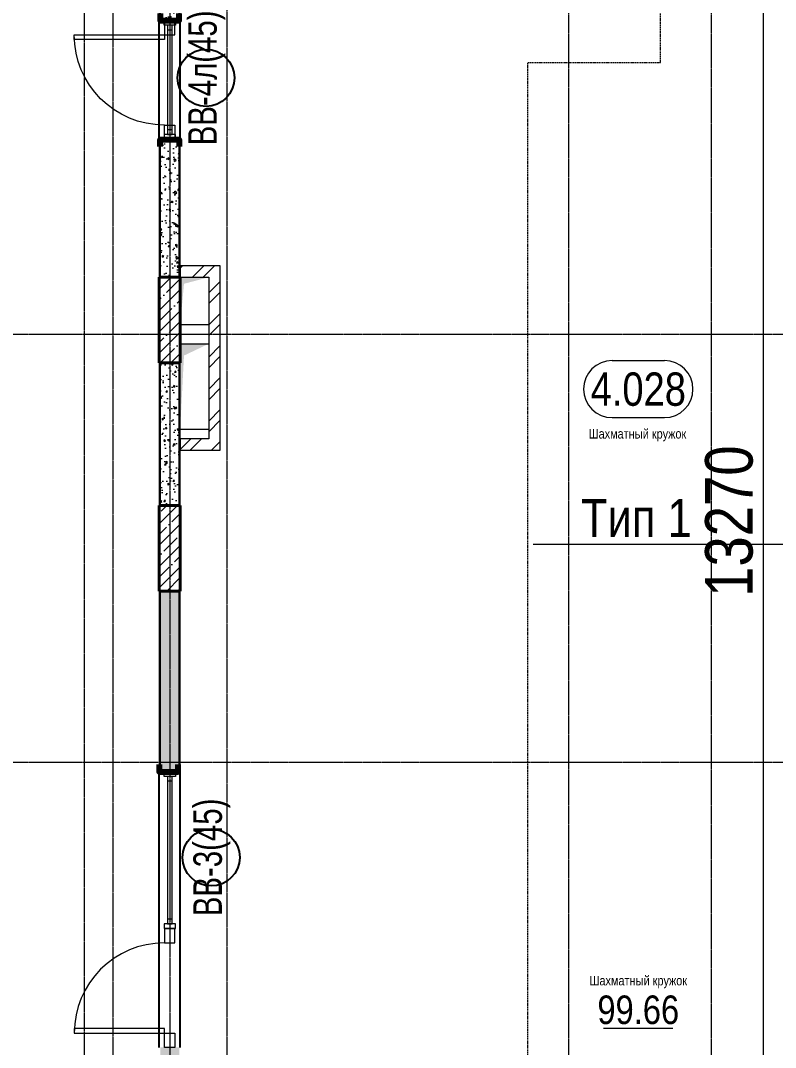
# Model space of a CAD drawing. Header units: millimetres. Extents: x -231292 to 573618, y -153144 to 564035.
# Drawn here: x 106759 to 114704, y 422302 to 433102 of the extents above; entities that cross this region are included whole.
import ezdxf
from ezdxf import colors
from ezdxf.entities.mleader import LeaderData, LeaderLine
from ezdxf.enums import TextEntityAlignment as Align
from ezdxf.math import Vec2, Vec3

# ---------------------------------------------------------------- set-up
doc = ezdxf.new("R2010")
doc.units = ezdxf.units.MM
for name, pattern in [('CENTER2', [28.575, 19.05, -3.175, 3.175, -3.175]), ('DASHED', [19.05, 12.7, -6.35]), ('HIDDEN2', [4.7625, 3.175, -1.5875])]:
    doc.linetypes.add(name, pattern=pattern)
doc.layers.get('0').update_dxf_attribs({"color": 250})
doc.layers.get('Defpoints').update_dxf_attribs({"color": 250})
for name, color, linetype, lineweight in [('A-AREA', 250, 'Continuous', 15), ('АР_Area', 250, 'Continuous', 5), ('АР_Витраж', 250, 'Continuous', 13), ('АР_Витраж марка', 250, 'Continuous', 9), ('АР_Двери_витраж', 250, 'Continuous', 9), ('АР_Колонны', 250, 'Continuous', 35), ('АР_площадь пом', 250, 'Continuous', 5), ('АР_Размеры обшивки', 250, 'Continuous', 5), ('АР_Разрезы марка', 250, 'Continuous', 13), ('АР_Стены ЖБ', 250, 'Continuous', 35), ('АР_Стены кирпич', 250, 'Continuous', 20), ('АР_Стены ПЕНОблок', 250, 'Continuous', 20), ('АР_Тонкая', 250, 'Continuous', 5), ('АР_Штриховка', 250, 'Continuous', 0), ('КМ_Фахверки', 250, 'Continuous', 80), ('ОВ_Шахты', 250, 'Continuous', 5), ('Размеры зашивки ГКЛ', 250, 'Continuous', 0), ('РД_Оси_100', 250, 'Continuous', 0), ('РД_проем_инж перемыч_фахверк', 250, 'Continuous', 18)]:
    doc.layers.add(name, color=color, linetype=linetype, lineweight=lineweight)
doc.layers.add('РД_Витраж_вн', color=250, linetype='Continuous')
doc.layers.add('РД_Проем', color=250, linetype='Continuous', lineweight=0, plot=False)
doc.styles.add('Arial_09', font='ARIALN.TTF', dxfattribs={"width": 0.9})
doc.styles.add('style1', font='ARIALN.TTF')
doc.dimstyles.new('Dim200_ареал', dxfattribs={"dimscale": 100, "dimtxt": 5, "dimasz": 2.5, "dimexe": 2, "dimexo": 2, "dimgap": 1, "dimtad": 1, "dimzin": 12, "dimdsep": 46, "dimtxsty": 'style1', "dimblk": 'ARCHTICK', "dimcen": 3, "dimdle": 2, "dimclrd": 256, "dimclre": 256, "dimaunit": 1, "dimadec": 0, "dimazin": 3, "dimtfac": 1, "dimtmove": 1, "dimatfit": 3, "dimldrblk": 'OPEN30', "dimfxl": 5, "dimfxlon": 1, "dimtolj": 1, "dimtzin": 0, "dimlwd": 9, "dimlwe": 9, "dimarcsym": 0})
pattern_1 = [(45, (50428.77, 366201.75), (-112.2532, 112.2532), []), (45, (50541.02, 366201.75), (-112.2532, 112.2532), [198.4375, -39.6875, 0, -39.6875])]

# ---------------------------------------------------------------- blocks, each defined once
blk = doc.blocks.new('otv')
at = {"linetype": 'Continuous'}
blk.add_lwpolyline([(0, -1), (0, 0), (1, 0), (1, -1)], close=True, dxfattribs=at)
blk.add_solid([(0, -1), (0, 0), (0.135, -0.137), (1, 0)], dxfattribs=at)
blk = doc.blocks.new('Ф_пеноблок 200')
at = {"layer": 'КМ_Фахверки'}
blk.add_lwpolyline([(0, -75), (0, 0), (200, 0), (200, -75)], dxfattribs=at)
blk = doc.blocks.new('СОШ_2200_АР_ОСИ_М100_28.05.24')
at = {"layer": 'РД_Оси_100', "linetype": 'CENTER2'}
for p, q in [((63600, -6155), (63600, 139938.679)), ((62100, -6155), (62100, 73302.739)), ((43327.994, 63600), (71363.995, 63600)), ((43327.994, 59100), (69455, 59100)), ((43327.994, 59100), (71363.995, 59100))]:
    blk.add_line(p, q, dxfattribs=at)
for points in [[(57300, 139938.679), (57300, -6155)], [(58500, 139938.679), (58500, -6155)], [(57000, 70839.76), (57000, -5755), (56700, -6155)], [(57900, 70753.904), (57900, -6155)]]:
    blk.add_lwpolyline(points, dxfattribs=at)
blk = doc.blocks.new('_ArchTick')
at = {"color": 0, "linetype": 'ByBlock', "const_width": 0.15}
blk.add_lwpolyline([(-0.5, -0.5), (0.5, 0.5)], dxfattribs=at)
blk = doc.blocks.new('*D1028')
at = {"layer": 'Defpoints', "color": 0, "transparency": 16777216}
for p in [(114914, 434472), (114573, 421202), (114902, 421202)]:
    blk.add_point(p, dxfattribs=at)
at = {"layer": 'АР_Размеры обшивки', "lineweight": 9, "transparency": 16777216}
for p, q in [((114573, 434672), (114573, 421002)), ((114714, 434472), (114373, 434472)), ((114702, 421202), (114373, 421202))]:
    blk.add_line(p, q, dxfattribs=at)
at = {"layer": 'АР_Размеры обшивки', "lineweight": 9, "transparency": 16777216, "xscale": 250, "yscale": 250, "zscale": 250}
for p, rotation in [((114573, 434472), 90), ((114573, 421202), 270)]:
    blk.add_blockref('_ArchTick', p, dxfattribs=dict(at, rotation=rotation))
at = {"layer": 'АР_Размеры обшивки', "color": 0, "transparency": 16777216, "insert": (114217, 427837), "char_height": 500, "attachment_point": 5, "rotation": 90, "style": 'style1'}
blk.add_mtext('\\A1;13270', dxfattribs=at)
blk = doc.blocks.new('_Open30')
at = {"color": 0, "linetype": 'ByBlock', "lineweight": -2}
for p, q in [((-1, 0.268), (0, 0)), ((0, 0), (-1, -0.268)), ((0, 0), (-1, 0))]:
    blk.add_line(p, q, dxfattribs=at)
blk = doc.blocks.new('MOK-МаркаПом_овал_ареал')
for p, q in [((-2.75, 3), (2.75, 3)), ((-2.75, -3), (2.75, -3))]:
    blk.add_line(p, q)
for centre, radius, start, end in [((-2.75, 0), 3, 90, 270), ((2.75, 0), 3, 270, 90), ((-3.75, 0), 3.5, 0, 0.001)]:
    blk.add_arc(centre, radius, start, end)
at = {"color": 0, "style": 'style1'}
blk.add_attdef('АР-ПОМЕЩЕНИЕ:НОМЕР', text='', height=3.5, dxfattribs=at).set_placement((0, 0), align=Align.MIDDLE)
at = {"layer": 'Defpoints', "color": 2, "style": 'style1'}
blk.add_attdef('АР-ПОМЕЩЕНИЕ:НАИМЕНОВАНИЕ', text='', height=1, dxfattribs=at).set_placement((-0.09, -4.81), align=Align.MIDDLE)
blk = doc.blocks.new('MOK-МаркаПомещения1')
at = {"layer": 'A-AREA', "color": 0}
blk.add_line((-3.65, -1.94), (3.65, -1.94), dxfattribs=at)
at = {"layer": 'A-AREA', "color": 0, "style": 'style1'}
blk.add_attdef('АР-ПОМЕЩЕНИЕ:ПЛОЩАДЬ', text='', height=3, dxfattribs=at).set_placement((0, 0), align=Align.MIDDLE)
at = {"layer": 'Defpoints', "style": 'style1', "flags": 8}
blk.add_attdef('АР-ПОМЕЩЕНИЕ:НАИМЕНОВАНИЕ', text='', height=1, dxfattribs=at).set_placement((0, 2.96), align=Align.MIDDLE)
blk = doc.blocks.new('МаркаВитража1')
at = {"layer": 'Defpoints'}
blk.add_circle((0, 0), 3, dxfattribs=at)
at = {"color": 0, "linetype": 'ByBlock', "lineweight": -2, "style": 'Arial_09', "width": 0.9}
blk.add_attdef('АР-ОКНО:НАИМЕНОВАНИЕ', text='', height=3, dxfattribs=at).set_placement((0, 0), align=Align.MIDDLE)

msp = doc.modelspace()

# ---------------------------------------------------------------- hatches: boundary and pattern name
at = {"layer": 'АР_Штриховка', "linetype": 'Continuous', "lineweight": 0}
h = msp.add_hatch(dxfattribs=at)
h.set_pattern_fill('AR-CONC', color=256, angle=45, style=0)
h.set_pattern_definition([(95, (50428.77, 366201.75), (140.09465, 117.55338), [19.05, -209.55]), (40, (50428.77, 366201.75), (-160.01845, 110.17673), [15.24, -167.6406]), (145.45144, (50440.44, 366211.55), (-19.9238, 227.7301), [16.19, -178.09024]), (91.1842, (50392.85, 366237.67), (221.41024, 161.9534), [28.575, -314.325]), (141.63556, (50411.3, 366251.17), (-7.0866, 342.8268), [24.285, -267.1356]), (36.18415, (50392.85, 366237.67), (-7.0866, 342.8268), [22.86, -251.4597]), (66, (50419.79, 366246.65), (179.51998, 34.89515), [19.05, -209.55]), (11, (50419.79, 366246.65), (-86.53993, 173.9412), [15.24, -167.64]), (116.45145, (50434.75, 366249.56), (92.98005, 208.83634), [16.19, -178.08994]), (82.5, (50428.77, 366201.75), (-57.60547, 61.973414), [0, -165.608, 0, -170.18, 0, -168.275]), (52.5, (50428.77, 366201.75), (-23.58973, 118.087), [0, -97.028, 0, -161.798, 0, -64.135]), (12.5, (50388.716, 366161.7), (99.927863, 91.826196), [0, -63.5, 0, -198.12, 0, -262.89]), (2.5, (50370.76, 366143.74), (86.7639, 122.7224), [0, -82.55, 0, -131.572, 0, -186.69])])
h.paths.add_polyline_path([(108228.768, 430401.753), (108428.768, 430401.753), (108428.768, 431851.753), (108228.768, 431851.753)], flags=0)
h.paths.add_polyline_path([(108228.768, 433101.753), (108428.768, 433101.753), (108428.768, 433701.753), (108228.768, 433701.753)], flags=0)
h = msp.add_hatch(dxfattribs=at)
h.set_pattern_fill('ANSI32', color=256, scale=25, style=0)
h.set_pattern_definition([(45, (50428.77, 366201.75), (-168.3798, 168.3798), []), (45, (50541.02, 366201.75), (-168.3798, 168.3798), [])])
h.paths.add_polyline_path([(108438.768, 430521.753), (108438.768, 430401.753), (108738.768, 430401.753), (108858.768, 430521.753)], flags=0)
h = msp.add_hatch(dxfattribs=at)
h.set_pattern_fill('ANSI32', color=256, scale=25, angle=-360, style=0)
h.set_pattern_definition([(45, (50428.77, 366201.75), (-168.3798, 168.3798), []), (45, (50541.02, 366201.75), (-168.3798, 168.3798), [])])
h.paths.add_polyline_path([(108858.768, 430521.753), (108738.768, 430401.753), (108738.768, 428701.753), (108858.768, 428581.753)], flags=0)
at = {"layer": 'АР_Штриховка', "linetype": 'Continuous', "lineweight": 5}
h = msp.add_hatch(dxfattribs=at)
h.set_pattern_fill('ANSI35', color=256, scale=25, style=0)
h.set_pattern_definition(pattern_1)
h.paths.add_polyline_path([(108218.768, 429501.753), (108438.768, 429501.753), (108438.768, 430401.753), (108218.768, 430401.753)], flags=0)
at = {"layer": 'АР_Штриховка', "linetype": 'Continuous', "lineweight": 0}
h = msp.add_hatch(dxfattribs=at)
h.set_pattern_fill('AR-CONC', color=256, angle=45, style=0)
h.set_pattern_definition([(95, (50428.77, 366201.75), (140.09465, 117.55338), [19.05, -209.55]), (40, (50428.77, 366201.75), (-160.01845, 110.17673), [15.24, -167.6406]), (145.45144, (50440.44, 366211.55), (-19.9238, 227.7301), [16.19, -178.09024]), (91.1842, (50392.85, 366237.67), (221.41024, 161.9534), [28.575, -314.325]), (141.63556, (50411.3, 366251.17), (-7.0866, 342.8268), [24.285, -267.1356]), (36.18415, (50392.85, 366237.67), (-7.0866, 342.8268), [22.86, -251.4597]), (66, (50419.79, 366246.65), (179.51998, 34.89515), [19.05, -209.55]), (11, (50419.79, 366246.65), (-86.53993, 173.9412), [15.24, -167.64]), (116.45145, (50434.75, 366249.56), (92.98005, 208.83634), [16.19, -178.08994]), (82.5, (50428.77, 366201.75), (-57.60547, 61.973414), [0, -165.608, 0, -170.18, 0, -168.275]), (52.5, (50428.77, 366201.75), (-23.58973, 118.087), [0, -97.028, 0, -161.798, 0, -64.135]), (12.5, (50388.716, 366161.7), (99.927863, 91.826196), [0, -63.5, 0, -198.12, 0, -262.89]), (2.5, (50370.76, 366143.74), (86.7639, 122.7224), [0, -82.55, 0, -131.572, 0, -186.69])])
h.paths.add_polyline_path([(108228.768, 428001.753), (108428.768, 428001.753), (108428.768, 429501.753), (108228.768, 429501.753)], flags=0)
h = msp.add_hatch(dxfattribs=at)
h.set_pattern_fill('ANSI32', color=256, scale=25, style=0)
h.set_pattern_definition([(45, (50428.77, 366201.75), (-168.3798, 168.3798), []), (45, (50541.02, 366201.75), (-168.3798, 168.3798), [])])
h.paths.add_polyline_path([(108858.768, 428581.753), (108738.768, 428701.753), (108438.768, 428701.753), (108438.768, 428581.753)], flags=0)
at = {"layer": 'АР_Штриховка', "linetype": 'Continuous', "lineweight": 5}
h = msp.add_hatch(dxfattribs=at)
h.set_pattern_fill('ANSI35', color=256, scale=25, style=0)
h.set_pattern_definition(pattern_1)
h.paths.add_polyline_path([(108218.768, 427101.753), (108438.768, 427101.753), (108438.768, 428001.753), (108218.768, 428001.753)], flags=0)
at = {"layer": 'АР_Штриховка', "linetype": 'Continuous', "lineweight": 0}
h = msp.add_hatch(dxfattribs=at)
h.set_pattern_fill('AR-CONC', color=256, angle=45, style=0)
h.set_pattern_definition([(95, (50428.77, 366201.75), (140.09465, 117.55338), [19.05, -209.55]), (40, (50428.77, 366201.75), (-160.01845, 110.17673), [15.24, -167.6406]), (145.45144, (50440.44, 366211.55), (-19.9238, 227.7301), [16.19, -178.09024]), (91.1842, (50392.85, 366237.67), (221.41024, 161.9534), [28.575, -314.325]), (141.63556, (50411.3, 366251.17), (-7.0866, 342.8268), [24.285, -267.1356]), (36.18415, (50392.85, 366237.67), (-7.0866, 342.8268), [22.86, -251.4597]), (66, (50419.79, 366246.65), (179.51998, 34.89515), [19.05, -209.55]), (11, (50419.79, 366246.65), (-86.53993, 173.9412), [15.24, -167.64]), (116.45145, (50434.75, 366249.56), (92.98005, 208.83634), [16.19, -178.08994]), (82.5, (50428.77, 366201.75), (-57.60547, 61.973414), [0, -165.608, 0, -170.18, 0, -168.275]), (52.5, (50428.77, 366201.75), (-23.58973, 118.087), [0, -97.028, 0, -161.798, 0, -64.135]), (12.5, (50388.716, 366161.7), (99.927863, 91.826196), [0, -63.5, 0, -198.12, 0, -262.89]), (2.5, (50370.76, 366143.74), (86.7639, 122.7224), [0, -82.55, 0, -131.572, 0, -186.69])])
h.paths.add_polyline_path([(108228.768, 421100.753), (108428.768, 421100.753), (108428.768, 422301.753), (108228.768, 422301.753)], flags=0)
h.paths.add_polyline_path([(108228.768, 425201.753), (108428.768, 425201.753), (108428.768, 427101.753), (108228.768, 427101.753)], flags=0)

# ---------------------------------------------------------------- linework, layer by layer
at = {"layer": 'АР_Витраж', "linetype": 'Continuous', "lineweight": 5}
for p, q in [((108218.768, 433101.753), (108218.768, 431851.753)), ((108438.768, 433101.753), (108438.768, 431851.753)), ((108218.768, 425201.753), (108218.768, 423551.753)), ((108438.768, 425201.753), (108438.768, 423551.753))]:
    msp.add_line(p, q, dxfattribs=at)
at = {"layer": 'АР_Витраж', "linetype": 'Continuous', "lineweight": 13}
for p, q in [((108353.768, 433001.753), (108303.768, 433001.753)), ((108328.768, 433001.753), (108328.768, 431951.753)), ((108353.768, 431951.753), (108303.768, 431951.753)), ((108353.768, 425101.753), (108303.768, 425101.753)), ((108328.768, 425101.753), (108328.768, 423651.753)), ((108353.768, 423651.753), (108303.768, 423651.753))]:
    msp.add_line(p, q, dxfattribs=at)
for points in [[(108268.768, 433051.753), (108268.768, 433101.753), (108388.768, 433101.753), (108388.768, 433051.753)], [(108353.768, 433051.753), (108303.768, 433051.753), (108303.768, 431901.753), (108353.768, 431901.753)], [(108268.768, 431901.753), (108268.768, 431851.753), (108388.768, 431851.753), (108388.768, 431901.753)], [(108268.768, 425151.753), (108268.768, 425201.753), (108388.768, 425201.753), (108388.768, 425151.753)], [(108353.768, 425151.753), (108303.768, 425151.753), (108303.768, 423601.753), (108353.768, 423601.753)], [(108268.768, 423601.753), (108268.768, 423551.753), (108388.768, 423551.753), (108388.768, 423601.753)]]:
    msp.add_lwpolyline(points, close=True, dxfattribs=at)
at = {"layer": 'АР_Двери_витраж', "linetype": 'Continuous', "lineweight": 9}
for points in [[(108383.768, 432951.753), (108383.768, 433101.753), (108273.768, 433101.753), (108273.768, 432951.753)], [(108273.768, 432951.753), (108273.768, 432901.753), (107323.768, 432901.753), (107323.768, 432951.753)], [(108383.768, 432001.753), (108383.768, 431851.753), (108273.768, 431851.753), (108273.768, 432001.753)], [(108383.768, 423401.753), (108383.768, 423551.753), (108273.768, 423551.753), (108273.768, 423401.753)], [(108273.768, 422451.753), (108273.768, 422501.753), (107323.768, 422501.753), (107323.768, 422451.753)], [(108383.768, 422451.753), (108383.768, 422301.753), (108273.768, 422301.753), (108273.768, 422451.753)]]:
    msp.add_lwpolyline(points, close=True, dxfattribs=at)
at = {"layer": 'АР_Двери_витраж', "linetype": 'Continuous', "lineweight": 9, "extrusion": (0, 0, -1)}
msp.add_arc((-108273.768, 432951.753), 950, 270, 0, dxfattribs=at)
at = {"layer": 'АР_Двери_витраж', "linetype": 'Continuous', "lineweight": 9}
msp.add_arc((108273.768, 422451.753), 950, 90, 180, dxfattribs=at)
at = {"layer": 'АР_Колонны', "linetype": 'HIDDEN2', "lineweight": 25}
for p, q in [((108218.768, 430401.753), (108438.768, 430401.753)), ((108218.768, 429501.753), (108218.768, 430401.753)), ((108438.768, 430401.753), (108438.768, 429501.753)), ((108438.768, 429501.753), (108218.768, 429501.753)), ((108218.768, 428001.753), (108438.768, 428001.753)), ((108218.768, 427101.753), (108218.768, 428001.753)), ((108438.768, 428001.753), (108438.768, 427101.753)), ((108438.768, 427101.753), (108218.768, 427101.753))]:
    msp.add_line(p, q, dxfattribs=at)
at = {"layer": 'АР_Колонны', "linetype": 'Continuous', "lineweight": 35}
for p, q in [((108438.768, 430401.753), (108218.768, 430401.753)), ((108218.768, 430401.753), (108218.768, 429501.753)), ((108438.768, 429501.753), (108438.768, 430401.753)), ((108218.768, 429501.753), (108438.768, 429501.753)), ((108438.768, 428001.753), (108218.768, 428001.753)), ((108218.768, 428001.753), (108218.768, 427101.753)), ((108438.768, 427101.753), (108438.768, 428001.753)), ((108218.768, 427101.753), (108438.768, 427101.753))]:
    msp.add_line(p, q, dxfattribs=at)
at = {"layer": 'АР_Разрезы марка', "linetype": 'DASHED', "lineweight": 0}
msp.add_lwpolyline([(112099.088, 365567.169), (112099.088, 432660.251), (113493.88, 432660.251), (113493.88, 469802.739), (106086.235, 469802.739), (106086.235, 500019.555)], dxfattribs=at)
at = {"layer": 'АР_Стены ЖБ', "linetype": 'Continuous', "lineweight": 40}
for p, q in [((108438.768, 430401.753), (108218.768, 430401.753)), ((108218.768, 430401.753), (108218.768, 429501.753)), ((108438.768, 429501.753), (108438.768, 430401.753)), ((108218.768, 429501.753), (108438.768, 429501.753)), ((108438.768, 428001.753), (108218.768, 428001.753)), ((108218.768, 428001.753), (108218.768, 427101.753)), ((108438.768, 427101.753), (108438.768, 428001.753)), ((108218.768, 427101.753), (108438.768, 427101.753))]:
    msp.add_line(p, q, dxfattribs=at)
at = {"layer": 'АР_Стены кирпич', "linetype": 'Continuous', "lineweight": 20}
for p, q in [((108438.768, 430521.753), (108438.768, 430401.753)), ((108858.768, 430521.753), (108438.768, 430521.753)), ((108858.768, 428581.753), (108858.768, 430521.753)), ((108438.768, 430401.753), (108738.768, 430401.753)), ((108738.768, 430401.753), (108738.768, 428701.753)), ((108738.768, 428701.753), (108438.768, 428701.753)), ((108438.768, 428701.753), (108438.768, 428581.753)), ((108438.768, 428581.753), (108858.768, 428581.753))]:
    msp.add_line(p, q, dxfattribs=at)
at = {"layer": 'АР_Стены ПЕНОблок', "linetype": 'Continuous', "lineweight": 20}
for p, q in [((108228.768, 433701.753), (108228.768, 433101.753)), ((108428.768, 433101.753), (108428.768, 433701.753)), ((108228.768, 433101.753), (108428.768, 433101.753)), ((108428.768, 431851.753), (108228.768, 431851.753)), ((108228.768, 431851.753), (108228.768, 430401.753)), ((108428.768, 430401.753), (108428.768, 431851.753)), ((108228.768, 430401.753), (108428.768, 430401.753)), ((108428.768, 429501.753), (108228.768, 429501.753)), ((108228.768, 429501.753), (108228.768, 428001.753)), ((108428.768, 428001.753), (108428.768, 429501.753)), ((108228.768, 428001.753), (108428.768, 428001.753)), ((108428.768, 427101.753), (108228.768, 427101.753)), ((108228.768, 427101.753), (108228.768, 425201.753)), ((108428.768, 425201.753), (108428.768, 427101.753)), ((108228.768, 425201.753), (108428.768, 425201.753))]:
    msp.add_line(p, q, dxfattribs=at)
at = {"layer": 'АР_Тонкая', "linetype": 'Continuous', "lineweight": 0}
for p, q in [((108218.768, 433701.753), (108218.768, 433101.753)), ((108228.768, 433101.753), (108228.768, 433701.753)), ((108428.768, 433701.753), (108428.768, 433101.753)), ((108438.768, 433101.753), (108438.768, 433701.753)), ((108218.768, 433101.753), (108228.768, 433101.753)), ((108428.768, 433101.753), (108438.768, 433101.753)), ((108228.768, 431851.753), (108218.768, 431851.753)), ((108218.768, 431851.753), (108218.768, 430401.753)), ((108228.768, 430401.753), (108228.768, 431851.753)), ((108438.768, 431851.753), (108428.768, 431851.753)), ((108428.768, 431851.753), (108428.768, 430401.753)), ((108438.768, 430401.753), (108438.768, 431851.753)), ((108218.768, 430401.753), (108228.768, 430401.753)), ((108428.768, 430401.753), (108438.768, 430401.753)), ((108228.768, 429501.753), (108218.768, 429501.753)), ((108218.768, 429501.753), (108218.768, 428001.753)), ((108228.768, 428001.753), (108228.768, 429501.753)), ((108438.768, 429501.753), (108428.768, 429501.753)), ((108428.768, 429501.753), (108428.768, 428001.753)), ((108438.768, 428001.753), (108438.768, 429501.753)), ((108218.768, 428001.753), (108228.768, 428001.753)), ((108428.768, 428001.753), (108438.768, 428001.753)), ((108228.768, 427101.753), (108218.768, 427101.753)), ((108218.768, 427101.753), (108218.768, 425201.753)), ((108228.768, 425201.753), (108228.768, 427101.753)), ((108438.768, 427101.753), (108428.768, 427101.753)), ((108428.768, 427101.753), (108428.768, 425201.753)), ((108438.768, 425201.753), (108438.768, 427101.753)), ((108218.768, 425201.753), (108228.768, 425201.753)), ((108428.768, 425201.753), (108438.768, 425201.753))]:
    msp.add_line(p, q, dxfattribs=at)
at = {"layer": 'РД_Витраж_вн', "linetype": 'Continuous', "lineweight": -3}
for p, q in [((108218.768, 431851.753), (108218.768, 433101.753)), ((108438.768, 431851.753), (108438.768, 433101.753)), ((108218.768, 422301.753), (108218.768, 425201.753)), ((108438.768, 422301.753), (108438.768, 425201.753))]:
    msp.add_line(p, q, dxfattribs=at)
at = {"layer": 'РД_Проем', "linetype": 'Continuous', "lineweight": 0}
for p, q in [((108218.768, 431851.753), (108218.768, 433101.753)), ((108438.768, 431851.753), (108438.768, 433101.753)), ((108218.768, 422301.753), (108218.768, 425201.753)), ((108438.768, 422301.753), (108438.768, 425201.753))]:
    msp.add_line(p, q, dxfattribs=at)
at = {"layer": 'РД_проем_инж перемыч_фахверк', "linetype": 'Continuous', "lineweight": 18}
for p, q in [((108218.768, 433101.753), (108218.768, 431851.753)), ((108438.768, 433101.753), (108438.768, 431851.753)), ((108218.768, 425201.753), (108218.768, 422301.753)), ((108438.768, 425201.753), (108438.768, 422301.753))]:
    msp.add_line(p, q, dxfattribs=at)

# ---------------------------------------------------------------- block references
at = {"layer": 'АР_Area', "linetype": 'Continuous', "lineweight": 5, "xscale": 100, "yscale": 100, "zscale": 100}
msp.add_blockref('MOK-МаркаПом_овал_ареал', (113259.988, 429225.651), dxfattribs=at).add_auto_attribs({'АР-ПОМЕЩЕНИЕ:НОМЕР': '4.028', 'АР-ПОМЕЩЕНИЕ:НАИМЕНОВАНИЕ': 'Шахматный кружок'})
at = {"layer": 'АР_Витраж марка', "linetype": 'Continuous', "lineweight": 9, "xscale": 100, "yscale": 100, "zscale": 100, "rotation": 90}
for p, values in [((108710.871, 432498.82), {'АР-ОКНО:НАИМЕНОВАНИЕ': 'ВВ-4л(45)'}), ((108765.041, 424300.695), {'АР-ОКНО:НАИМЕНОВАНИЕ': 'ВВ-3(45)'})]:
    msp.add_blockref('МаркаВитража1', p, dxfattribs=at).add_auto_attribs(values)
at = {"layer": 'АР_площадь пом', "linetype": 'Continuous', "lineweight": 5}
ref = msp.add_blockref('MOK-МаркаПомещения1', (113259.859, 422698.128), dxfattribs=dict(at, xscale=100, yscale=100, zscale=100))
ref.add_attrib('АР-ПОМЕЩЕНИЕ:НАИМЕНОВАНИЕ', 'Шахматный кружок', dxfattribs={"layer": 'Defpoints', "height": 100, "style": 'style1'}).set_placement((113259.859, 422993.691), align=Align.MIDDLE)
ref.add_attrib('АР-ПОМЕЩЕНИЕ:ПЛОЩАДЬ', '99.66', dxfattribs={"layer": 'A-AREA', "color": 0, "height": 300, "style": 'style1'}).set_placement((113259.859, 422698.128), align=Align.MIDDLE)
at = {"layer": 'КМ_Фахверки', "xscale": -1, "rotation": 180}
for p in [(108228.768, 433101.753), (108218.768, 425201.753)]:
    msp.add_blockref('Ф_пеноблок 200', p, dxfattribs=at)
at = {"layer": 'КМ_Фахверки'}
msp.add_blockref('Ф_пеноблок 200', (108228.768, 431851.753), dxfattribs=at)
msp.add_blockref('Ф_пеноблок 200', (108228.768, 431851.753), dxfattribs=at)
at = {"layer": 'ОВ_Шахты', "xscale": 300, "zscale": 300}
for p, yscale in [((108438.768, 430401.753), 500), ((108438.768, 429701.753), 900)]:
    msp.add_blockref('otv', p, dxfattribs=dict(at, yscale=yscale))
at = {"layer": 'РД_Оси_100'}
msp.add_blockref('СОШ_2200_АР_ОСИ_М100_28.05.24', (50428.768, 366201.753), dxfattribs=at)

# ---------------------------------------------------------------- dimensions: what is measured, and where the dimension line sits
at = {"layer": 'АР_Размеры обшивки'}
dim = msp.add_linear_dim(base=(114572.768, 421201.752), p1=(114914.265, 434471.752), p2=(114901.768, 421201.752), angle=90, dimstyle='Dim200_ареал', override={"dimdec": 0}, dxfattribs=at)
dim.commit()
dim.dimension.update_dxf_attribs({"geometry": '*D1028', "text_midpoint": (114217.481, 427836.752)})

# ---------------------------------------------------------------- leaders
at = {"layer": 'Размеры зашивки ГКЛ'}
ml = msp.add_multileader_mtext('Standard', dxfattribs=at)
ml.set_content('\\pxsm1;Тип 1 ', color=(0, 0, 138), style='style1')
ml.set_leader_properties(color=256, linetype='ByLayer', lineweight=9)
ml.build(insert=Vec2(0, 0))
ml.multileader.update_dxf_attribs({"has_dogleg": 0, "text_left_attachment_type": 6, "text_right_attachment_type": 6, "text_bottom_attachment_type": 10, "dogleg_length": 25, "arrow_head_size": 400})
ctx = ml.context
ctx.base_point, ctx.char_height, ctx.arrow_head_size, ctx.landing_gap_size, ctx.plane_origin = Vec3(112606.026, 427590.138), 400, 400, 50, Vec3(111098.306, 434560.703)
ctx.left_attachment, ctx.right_attachment, ctx.top_attachment = 6, 6, 10
notes = []
notes.append((ctx, [(1, (1, 1, 0), (113801.422, 427590.138), (-1, 0), 25, [(1, [(115754.532, 427590.138)], 0, [])])]))
ctx.mtext.insert, ctx.mtext.width, ctx.mtext.defined_height, ctx.mtext.line_spacing_factor, ctx.mtext.flow_direction = Vec3(112656.026, 428070.138), 1668.44707, 600, 0.3, 5
for ctx, leaders in notes:
    for number, flags, end, landing, length, lines in leaders:
        leader = LeaderData()
        leader.index, (leader.has_last_leader_line, leader.has_dogleg_vector, leader.attachment_direction) = number, flags
        leader.last_leader_point, leader.dogleg_vector, leader.dogleg_length = Vec3(end), Vec3(landing), length
        for number, points, colour, breaks in lines:
            line = LeaderLine()
            line.index, line.vertices, line.color, line.breaks = number, Vec3.list(points), colors.encode_raw_color(colour), breaks
            leader.lines.append(line)
        ctx.leaders.append(leader)

doc.saveas('drawing.dxf')
